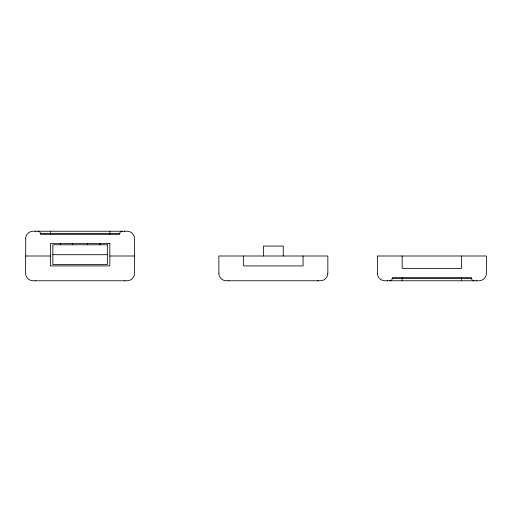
<?xml version="1.0" encoding="UTF-8"?>
<svg xmlns="http://www.w3.org/2000/svg" width="512" height="512" viewBox="0 0 512 512"><rect width="100%" height="100%" fill="white"/><g stroke="black" fill="none" stroke-linecap="round" stroke-linejoin="round"><path stroke-width="0.77" d="M37.984 231.226A2.477 2.477 0 0 1 40.467 233.702L119.744 233.702A2.477 2.477 0 0 1 122.221 231.226M25.6 238.656A7.43 7.43 0 0 1 33.03 231.226L127.174 231.226A7.43 7.43 0 0 1 134.605 238.656L134.605 273.344A7.43 7.43 0 0 1 127.174 280.774L33.03 280.774A7.43 7.43 0 0 1 25.6 273.344L25.766 238.656M52.851 254.714L107.354 254.714M25.6 256L50.374 256M109.83 256L134.605 256M218.842 273.344A7.43 7.43 0 0 0 226.272 280.774L320.416 280.774A7.43 7.43 0 0 0 327.846 273.344L327.846 256L218.842 256L218.88 273.344M327.462 273.344L327.846 273.344M377.395 273.344A7.43 7.43 0 0 0 384.826 280.774L478.97 280.774A7.43 7.43 0 0 0 486.4 273.344L486.4 256L377.395 256L377.562 273.344M389.779 280.774A2.477 2.477 0 0 0 392.256 278.298L471.533 278.298A2.477 2.477 0 0 0 474.016 280.774M476.493 280.25L476.493 280.774M471.533 278.298L471.533 277.747L392.256 277.747L392.256 278.298M461.626 256L461.626 268.365L402.17 268.365L402.17 256M461.626 277.747L461.626 280.762M402.17 277.747L402.17 280.762M387.302 280.25L387.302 280.774M317.933 280.25L317.933 280.774M303.072 256L303.072 265.907L243.616 265.907L243.616 256M283.251 256L283.251 246.093L263.43 246.093L263.43 256M228.749 280.25L228.749 280.774M124.698 231.226L124.698 231.75M124.698 280.25L124.698 280.774M119.744 233.702L119.744 234.253L40.467 234.253L40.467 233.702M109.83 231.238L109.83 234.253M99.923 243.635L99.923 244.8M87.578 243.635L87.578 244.8M72.627 243.635L72.627 244.8M60.282 243.635L60.282 244.8M50.374 231.238L50.374 234.253M35.507 231.226L35.507 231.75M35.507 280.25L35.507 280.774M109.83 243.635L50.374 243.635L50.374 265.907L109.83 265.907L109.83 243.635M107.354 244.8L52.851 244.8L52.851 264.621L107.354 264.621L107.354 244.8"/></g></svg>
